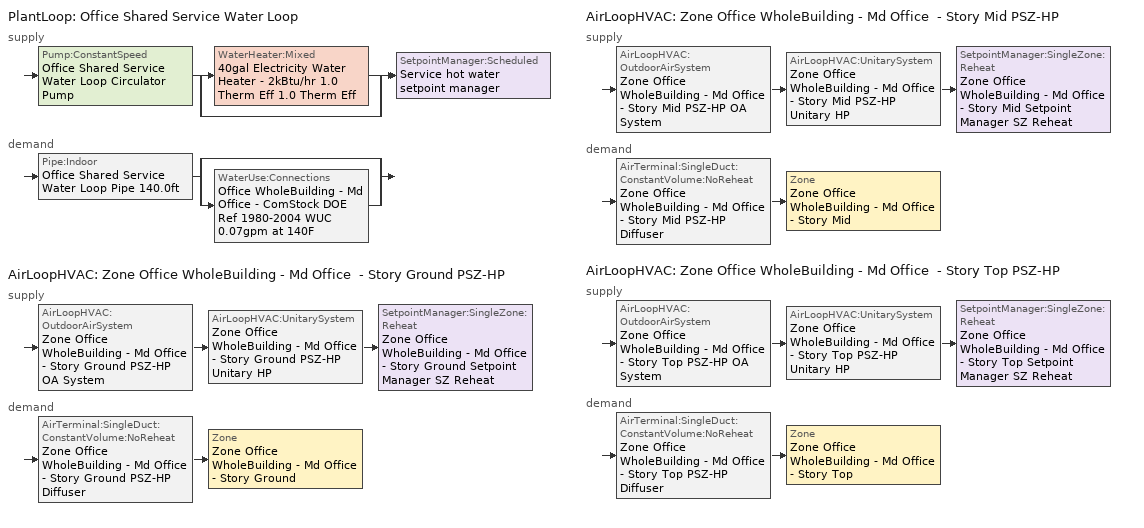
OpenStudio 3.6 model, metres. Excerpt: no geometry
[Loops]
PlantLoop 'Office Shared Service Water Loop'
 supply: Pump:ConstantSpeed 'Office Shared Service Water Loop Circulator Pump' > split
  | WaterHeater:Mixed '40gal Electricity Water Heater - 2kBtu/hr 1.0 Therm Eff 1.0 Therm Eff'
  | bypass
  join > SetpointManager:Scheduled 'Service hot water setpoint manager'
 demand: Pipe:Indoor 'Office Shared Service Water Loop Pipe 140.0ft' > split
  | bypass
  | WaterUse:Connections 'Office WholeBuilding - Md Office - ComStock DOE Ref 1980-2004 WUC 0.07gpm at 140F'
AirLoopHVAC 'Zone Office WholeBuilding - Md Office  - Story Ground PSZ-HP'
 supply: AirLoopHVAC:OutdoorAirSystem 'Zone Office WholeBuilding - Md Office  - Story Ground PSZ-HP OA System' > AirLoopHVAC:UnitarySystem 'Zone Office WholeBuilding - Md Office  - Story Ground PSZ-HP Unitary HP' > SetpointManager:SingleZone:Reheat 'Zone Office WholeBuilding - Md Office  - Story Ground Setpoint Manager SZ Reheat'
 demand: AirTerminal:SingleDuct:ConstantVolume:NoReheat 'Zone Office WholeBuilding - Md Office  - Story Ground PSZ-HP Diffuser' > Zone 'Zone Office WholeBuilding - Md Office  - Story Ground'
AirLoopHVAC 'Zone Office WholeBuilding - Md Office  - Story Mid PSZ-HP'
 supply: AirLoopHVAC:OutdoorAirSystem 'Zone Office WholeBuilding - Md Office  - Story Mid PSZ-HP OA System' > AirLoopHVAC:UnitarySystem 'Zone Office WholeBuilding - Md Office  - Story Mid PSZ-HP Unitary HP' > SetpointManager:SingleZone:Reheat 'Zone Office WholeBuilding - Md Office  - Story Mid Setpoint Manager SZ Reheat'
 demand: AirTerminal:SingleDuct:ConstantVolume:NoReheat 'Zone Office WholeBuilding - Md Office  - Story Mid PSZ-HP Diffuser' > Zone 'Zone Office WholeBuilding - Md Office  - Story Mid'
AirLoopHVAC 'Zone Office WholeBuilding - Md Office  - Story Top PSZ-HP'
 supply: AirLoopHVAC:OutdoorAirSystem 'Zone Office WholeBuilding - Md Office  - Story Top PSZ-HP OA System' > AirLoopHVAC:UnitarySystem 'Zone Office WholeBuilding - Md Office  - Story Top PSZ-HP Unitary HP' > SetpointManager:SingleZone:Reheat 'Zone Office WholeBuilding - Md Office  - Story Top Setpoint Manager SZ Reheat'
 demand: AirTerminal:SingleDuct:ConstantVolume:NoReheat 'Zone Office WholeBuilding - Md Office  - Story Top PSZ-HP Diffuser' > Zone 'Zone Office WholeBuilding - Md Office  - Story Top'
[SizingPeriod:DesignDay] Barometric Pressure {Pa}=101205; Wind Speed {m/s}=3.6; Wind Direction {deg}=260; Rain Indicator=No; Snow Indicator=No; Day of Month=21; Day Type=SummerDesignDay; Daylight Saving Time Indicator=No; Humidity Condition Type=Wetbulb; Dry-Bulb Temperature Range Modifier Type=DefaultMultipliers; Solar Model Indicator=ASHRAETau
Name | Maximum Dry-Bulb Temperature {C} | Daily Dry-Bulb Temperature Range {deltaC} | Month | Wetbulb or DewPoint at Maximum Dry-Bulb {C} | ASHRAE Clear Sky Optical Depth for Beam Irradiance | ASHRAE Clear Sky Optical Depth for Diffuse Irradiance
Jacksonville Intnl April .4% Condns DB=>MCWB 1 | 31.9 | 12.8 | 4 | 20.9 | 0.382 | 2.392
Jacksonville Intnl April .4% Condns WB=>MCDB 1 | 28 | 12.8 | 4 | 23.5 | 0.382 | 2.392
Jacksonville Intnl August .4% Condns DB=>MCWB 1 | 35.5 | 9.4 | 8 | 25.7 | 0.411 | 2.382
Jacksonville Intnl August .4% Condns WB=>MCDB 1 | 32.7 | 9.4 | 8 | 27.3 | 0.411 | 2.382
Jacksonville Intnl December .4% Condns DB=>MCWB 1 | 26.7 | 11.7 | 12 | 20.5 | 0.351 | 2.643
Jacksonville Intnl December .4% Condns WB=>MCDB 1 | 24.9 | 11.7 | 12 | 22.1 | 0.351 | 2.643
Jacksonville Intnl February .4% Condns DB=>MCWB 1 | 27.8 | 12.2 | 2 | 19.9 | 0.361 | 2.559
Jacksonville Intnl February .4% Condns WB=>MCDB 1 | 25.5 | 12.2 | 2 | 21 | 0.361 | 2.559
Jacksonville Intnl January .4% Condns DB=>MCWB 1 | 26.5 | 12 | 1 | 20.2 | 0.351 | 2.642
Jacksonville Intnl January .4% Condns WB=>MCDB 1 | 24.4 | 12 | 1 | 21.3 | 0.351 | 2.642
Jacksonville Intnl July .4% Condns DB=>MCWB 1 | 36.3 | 10.1 | 7 | 25.4 | 0.444 | 2.236
Jacksonville Intnl July .4% Condns WB=>MCDB 1 | 33 | 10.1 | 7 | 27.3 | 0.444 | 2.236
Jacksonville Intnl June .4% Condns DB=>MCWB 1 | 36.3 | 10.3 | 6 | 25.1 | 0.393 | 2.384
Jacksonville Intnl June .4% Condns WB=>MCDB 1 | 32.8 | 10.3 | 6 | 26.7 | 0.393 | 2.384
Jacksonville Intnl March .4% Condns DB=>MCWB 1 | 29.4 | 12.3 | 3 | 20.1 | 0.37 | 2.486
Jacksonville Intnl March .4% Condns WB=>MCDB 1 | 26.8 | 12.3 | 3 | 22.3 | 0.37 | 2.486
Jacksonville Intnl May .4% Condns DB=>MCWB 1 | 34.1 | 11.9 | 5 | 23 | 0.371 | 2.414
Jacksonville Intnl May .4% Condns WB=>MCDB 1 | 30.5 | 11.9 | 5 | 25.1 | 0.371 | 2.414
Jacksonville Intnl November .4% Condns DB=>MCWB 1 | 28.7 | 11.8 | 11 | 22.6 | 0.371 | 2.585
Jacksonville Intnl November .4% Condns WB=>MCDB 1 | 26.8 | 11.8 | 11 | 23.7 | 0.371 | 2.585
Jacksonville Intnl October .4% Condns DB=>MCWB 1 | 31.8 | 10.4 | 10 | 24.2 | 0.391 | 2.514
Jacksonville Intnl October .4% Condns WB=>MCDB 1 | 29 | 10.4 | 10 | 25.6 | 0.391 | 2.514
Jacksonville Intnl September .4% Condns DB=>MCWB 1 | 33.8 | 8.9 | 9 | 24.7 | 0.398 | 2.483
Jacksonville Intnl September .4% Condns WB=>MCDB 1 | 30.2 | 8.9 | 9 | 26.5 | 0.398 | 2.483
[Construction]
Copper pipe 0.75in type L with 0.5in fiberglass batt: Fiberglass batt 0.5in, Copper pipe 0.75in type L
[Material] Roughness=Smooth; Thermal Absorptance=0.9; Solar Absorptance=0.7; Visible Absorptance=0.7
Name | Thickness {m} | Conductivity {W/m-K} | Density {kg/m3} | Specific Heat {J/kg-K}
Copper pipe 0.75in type L | 0.001143 | 386 | 8906.27 | 385.1856
Fiberglass batt 0.5in | 0.0127 | 0.0663448 | 11.2129 | 837.36
[Sizing:Zone] Zone Cooling Design Supply Air Temperature Input Method=SupplyAirTemperature; Zone Cooling Design Supply Air Temperature {C}=12.7778; Zone Cooling Design Supply Air Temperature Difference {deltaC}=11.11; Zone Heating Design Supply Air Temperature Input Method=SupplyAirTemperature; Zone Heating Design Supply Air Temperature {C}=50; Zone Heating Design Supply Air Temperature Difference {deltaC}=11.11; Zone Cooling Design Supply Air Humidity Ratio {kg-H2O/kg-air}=0.0085; Zone Heating Design Supply Air Humidity Ratio {kg-H2O/kg-air}=0.008; Cooling Design Air Flow Method=DesignDay; Heating Design Air Flow Method=DesignDay; Account for Dedicated Outdoor Air System=No; Dedicated Outdoor Air System Control Strategy=NeutralSupplyAir; Dedicated Outdoor Air Low Setpoint Temperature for Design {C}=autosize; Dedicated Outdoor Air High Setpoint Temperature for Design {C}=autosize; Zone Load Sizing Method=Sensible Load Only No Latent Load; Zone Latent Cooling Design Supply Air Humidity Ratio Input Method=HumidityRatioDifference; Zone Cooling Design Supply Air Humidity Ratio Difference {kgWater/kgDryAir}=0.005; Zone Latent Heating Design Supply Air Humidity Ratio Input Method=HumidityRatioDifference; Zone Humidification Design Supply Air Humidity Ratio Difference {kgWater/kgDryAir}=0.005
Zone Office WholeBuilding - Md Office  - Story Ground; Zone Office WholeBuilding - Md Office  - Story Mid; Zone Office WholeBuilding - Md Office  - Story Top
[Zone equipment]
Zone Office WholeBuilding - Md Office  - Story Ground: Zone Office WholeBuilding - Md Office  - Story Ground PSZ-HP Diffuser
Zone Office WholeBuilding - Md Office  - Story Mid: Zone Office WholeBuilding - Md Office  - Story Mid PSZ-HP Diffuser
Zone Office WholeBuilding - Md Office  - Story Top: Zone Office WholeBuilding - Md Office  - Story Top PSZ-HP Diffuser
[WaterUse:Connections]
Office WholeBuilding - Md Office - ComStock DOE Ref 1980-2004 WUC 0.07gpm at 140F: Drain Water Heat Exchanger Type=None; Drain Water Heat Exchanger Destination=Plant; Water Use Equipment Name 1=Office WholeBuilding - Md Office - ComStock DOE Ref 1980-2004 Service Water Use 0.07gpm at 140F
[WaterUse:Equipment:Definition]
Office WholeBuilding - Md Office - ComStock DOE Ref 1980-2004 Service Water Use Def 0.07gpm: Peak Flow Rate {m3/s}=4.36313e-06; Target Temperature Schedule=Mixed Water At Faucet Temp - 140F; Sensible Fraction Schedule=Fraction Sensible - 0.2; Latent Fraction Schedule=Fraction Latent - 0.05
[WaterUse:Equipment]
Office WholeBuilding - Md Office - ComStock DOE Ref 1980-2004 Service Water Use 0.07gpm at 140F: Water Use Equipment Definition=Office WholeBuilding - Md Office - ComStock DOE Ref 1980-2004 Service Water Use Def 0.07gpm; Flow Rate Fraction Schedule=OfficeMedium BLDG_SWH_SCH
[PlantLoop]
Office Shared Service Water Loop: Glycol Concentration=0; Maximum Loop Temperature {C}=60; Minimum Loop Temperature {C}=10; Plant Loop Volume {m3}=Autocalculate; Load Distribution Scheme=Optimal
[Sizing:Plant]
Office Shared Service Water Loop: Loop Type=Heating; Design Loop Exit Temperature {C}=60; Loop Design Temperature Difference {deltaC}=5; Sizing Option=NonCoincident; Zone Timesteps in Averaging Window=1; Coincident Sizing Factor Mode=None
[SetpointManager:Scheduled]
Service hot water setpoint manager: Control Variable=Temperature; Schedule=Service Water Loop Temp - 140F; Setpoint Node or NodeList=Office Shared Service Water Loop Supply Outlet Node
[Pump:ConstantSpeed]
Office Shared Service Water Loop Circulator Pump: Rated Flow Rate {m3/s}=autosize; Rated Pump Head {Pa}=29890.7; Rated Power Consumption {W}=autosize; Motor Efficiency=0.825; Fraction of Motor Inefficiencies to Fluid Stream=0; Pump Control Type=Intermittent; Design Power Sizing Method=PowerPerFlowPerPressure; Design Electric Power per Unit Flow Rate {W/(m3/s)}=348701.1; Design Shaft Power per Unit Flow Rate per Unit Head {W-s/m3-Pa}=1.28205
[WaterHeater:Mixed]
40gal Electricity Water Heater - 2kBtu/hr 1.0 Therm Eff 1.0 Therm Eff: Tank Volume {m3}=0.151416; Setpoint Temperature Schedule=Service Water Loop Temp - 140F; Deadband Temperature Difference {deltaC}=2; Maximum Temperature Limit {C}=60; Heater Control Type=Cycle; Heater Maximum Capacity {W}=727.821; Heater Fuel Type=Electricity; Heater Thermal Efficiency=1; Off Cycle Parasitic Fuel Consumption Rate {W}=0; Off Cycle Parasitic Fuel Type=Electricity; Off Cycle Parasitic Heat Fraction to Tank=0; On Cycle Parasitic Fuel Consumption Rate {W}=0; On Cycle Parasitic Fuel Type=Electricity; On Cycle Parasitic Heat Fraction to Tank=0; Ambient Temperature Indicator=Schedule; Ambient Temperature Schedule=Water Heater Ambient Temp Schedule - 70.0f; Off Cycle Loss Coefficient to Ambient Temperature {W/K}=1.87331; On Cycle Loss Coefficient to Ambient Temperature {W/K}=1.87331; Use Side Effectiveness=1; Source Side Effectiveness=1; Use Side Design Flow Rate {m3/s}=autosize; Source Side Design Flow Rate {m3/s}=autosize; Indirect Water Heating Recovery Time {hr}=1.5; Source Side Flow Control Mode=IndirectHeatPrimarySetpoint
[WaterHeater:Sizing]
40gal Electricity Water Heater - 2kBtu/hr 1.0 Therm Eff 1.0 Therm Eff: Design Mode=PeakDraw; Time Storage Can Meet Peak Draw {hr}=0.538503; Time for Tank Recovery {hr}=0; Nominal Tank Volume for Autosizing Plant Connections {m3}=1
[Pipe:Indoor]
Office Shared Service Water Loop Pipe 140.0ft: Construction=Copper pipe 0.75in type L with 0.5in fiberglass batt; Environment Type=Schedule; Ambient Temperature Schedule=Temporary Pipe Indoor Ambient Temp 90.1F; Ambient Air Velocity Schedule=Office Shared Service Water Loop Piping Air Velocity - 0.67mph; Pipe Inside Diameter {m}=0.019939; Pipe Length {m}=42.672
[AirLoopHVAC] Design Supply Air Flow Rate {m3/s}=autosize; Design Return Air Flow Fraction of Supply Air Flow=1
Name | Availability Schedule
Zone Office WholeBuilding - Md Office  - Story Ground PSZ-HP | Zone Office WholeBuilding - Md Office  - Story Ground PSZ-HP_constant_night_fan_schedule
Zone Office WholeBuilding - Md Office  - Story Mid PSZ-HP | Zone Office WholeBuilding - Md Office  - Story Mid PSZ-HP_constant_night_fan_schedule
Zone Office WholeBuilding - Md Office  - Story Top PSZ-HP | Zone Office WholeBuilding - Md Office  - Story Top PSZ-HP_constant_night_fan_schedule
[Sizing:System] Type of Load to Size On=Sensible; Design Outdoor Air Flow Rate {m3/s}=Autosize; Central Heating Maximum System Air Flow Ratio=1; Preheat Design Temperature {C}=7.22222; Preheat Design Humidity Ratio {kg-H2O/kg-Air}=0.008; Precool Design Temperature {C}=12.7778; Precool Design Humidity Ratio {kg-H2O/kg-Air}=0.008; Central Cooling Design Supply Air Temperature {C}=12.7778; Central Heating Design Supply Air Temperature {C}=50; Sizing Option=Coincident; 100% Outdoor Air in Cooling=No; 100% Outdoor Air in Heating=No; Central Cooling Design Supply Air Humidity Ratio {kg-H2O/kg-Air}=0.0085; Central Heating Design Supply Air Humidity Ratio {kg-H2O/kg-Air}=0.008; Cooling Design Air Flow Method=DesignDay; Heating Design Air Flow Method=DesignDay; System Outdoor Air Method=ZoneSum; Zone Maximum Outdoor Air Fraction=1; Cooling Supply Air Flow Rate Per Floor Area {m3/s-m2}=0.00996765; Cooling Fraction of Autosized Cooling Supply Air Flow Rate=1; Cooling Supply Air Flow Rate Per Unit Cooling Capacity {m3/s-W}=3.94755e-05; Heating Supply Air Flow Rate Per Floor Area {m3/s-m2}=0.00996765; Heating Fraction of Autosized Heating Supply Air Flow Rate=1; Heating Fraction of Autosized Cooling Supply Air Flow Rate=1; Heating Supply Air Flow Rate Per Unit Heating Capacity {m3/s-W}=3.15882e-05; Cooling Design Capacity Method=CoolingDesignCapacity; Cooling Design Capacity {W}=autosize; Cooling Design Capacity Per Floor Area {W/m2}=234.7; Fraction of Autosized Cooling Design Capacity=1; Heating Design Capacity Method=HeatingDesignCapacity; Heating Design Capacity {W}=autosize; Heating Design Capacity Per Floor Area {W/m2}=157; Fraction of Autosized Heating Design Capacity=1; Central Cooling Capacity Control Method=OnOff; Occupant Diversity=autosize
Zone Office WholeBuilding - Md Office  - Story Ground PSZ-HP; Zone Office WholeBuilding - Md Office  - Story Mid PSZ-HP; Zone Office WholeBuilding - Md Office  - Story Top PSZ-HP
[SetpointManager:SingleZone:Reheat] Minimum Supply Air Temperature {C}=12.7778; Maximum Supply Air Temperature {C}=50
Name | Control Zone | Setpoint Node or NodeList
Zone Office WholeBuilding - Md Office  - Story Ground Setpoint Manager SZ Reheat | Zone Office WholeBuilding - Md Office  - Story Ground | Zone Office WholeBuilding - Md Office  - Story Ground PSZ-HP Supply Outlet Node
Zone Office WholeBuilding - Md Office  - Story Mid Setpoint Manager SZ Reheat | Zone Office WholeBuilding - Md Office  - Story Mid | Zone Office WholeBuilding - Md Office  - Story Mid PSZ-HP Supply Outlet Node
Zone Office WholeBuilding - Md Office  - Story Top Setpoint Manager SZ Reheat | Zone Office WholeBuilding - Md Office  - Story Top | Zone Office WholeBuilding - Md Office  - Story Top PSZ-HP Supply Outlet Node
[Coil:Heating:DX:SingleSpeed] Availability Schedule=Always On Discrete; Rated Total Heating Capacity {W}=Autosize; Rated Air Flow Rate {m3/s}=Autosize; Rated Supply Fan Power Per Volume Flow Rate 2017 {W/(m3/s)}=773.3; Rated Supply Fan Power Per Volume Flow Rate 2023 {W/(m3/s)}=934.4; Total Heating Capacity Function of Temperature Curve=DXHEAT-NECB2011-REF-CAPFT; Total Heating Capacity Function of Flow Fraction Curve=DXHEAT-NECB2011-REF-CAPFFLOW; Energy Input Ratio Function of Temperature Curve=DXHEAT-NECB2011-REF-EIRFT; Energy Input Ratio Function of Flow Fraction Curve=DXHEAT-NECB2011-REF-EIRFFLOW; Part Load Fraction Correlation Curve=DXHEAT-NECB2011-REF-PLFFPLR; Minimum Outdoor Dry-Bulb Temperature for Compressor Operation {C}=-12.2; Maximum Outdoor Dry-Bulb Temperature for Defrost Operation {C}=1.67; Crankcase Heater Capacity {W}=50; Maximum Outdoor Dry-Bulb Temperature for Crankcase Heater Operation {C}=4.4; Defrost Strategy=ReverseCycle; Defrost Control=OnDemand; Defrost Time Period Fraction=0.166667; Resistive Defrost Heater Capacity {W}=2000
Name | Rated COP {W/W} | Defrost Energy Input Ratio Function of Temperature Curve
Zone Office WholeBuilding - Md Office  - Story Ground HP Htg Coil 107 Clg kBtu/hr 3.2COPH 119 Clg kBtu/hr 3.2COPH | 3.45482 | Zone Office WholeBuilding - Md Office  - Story Ground HP Htg Coil Defrost EIR Func of Temp Curve 1
Zone Office WholeBuilding - Md Office  - Story Mid HP Htg Coil 111 Clg kBtu/hr 3.2COPH 121 Clg kBtu/hr 3.2COPH | 3.45551 | Zone Office WholeBuilding - Md Office  - Story Mid HP Htg Coil Defrost EIR Func of Temp Curve 1
Zone Office WholeBuilding - Md Office  - Story Top HP Htg Coil 130 Clg kBtu/hr 3.2COPH 138 Clg kBtu/hr 3.1COPH | 3.35557 | Zone Office WholeBuilding - Md Office  - Story Top HP Htg Coil Defrost EIR Func of Temp Curve 1
[Coil:Heating:Electric] Availability Schedule=Always On Discrete; Efficiency=1
Zone Office WholeBuilding - Md Office  - Story Ground PSZ-HP Electric Backup Htg Coil; Zone Office WholeBuilding - Md Office  - Story Mid PSZ-HP Electric Backup Htg Coil; Zone Office WholeBuilding - Md Office  - Story Top PSZ-HP Electric Backup Htg Coil
[Coil:Cooling:DX:SingleSpeed] Availability Schedule=Always On Discrete; Rated Total Cooling Capacity {W}=autosize; Rated Sensible Heat Ratio=autosize; Rated Air Flow Rate {m3/s}=autosize; Rated Evaporator Fan Power Per Volume Flow Rate 2017 {W/(m3/s)}=773.3; Rated Evaporator Fan Power Per Volume Flow Rate 2023 {W/(m3/s)}=934.4; Total Cooling Capacity Function of Temperature Curve=CoilClgDXQRatio_fTwbToadbSI; Total Cooling Capacity Function of Flow Fraction Curve=CoilClgDXSnglQRatio_fCFMRatio; Energy Input Ratio Function of Temperature Curve=CoilClgDXEIRRatio_fTwbToadbSI; Energy Input Ratio Function of Flow Fraction Curve=CoilClgDXSnglEIRRatio_fCFMRatio; Part Load Fraction Correlation Curve=CoilClgDXEIRRatio_fQFrac; Minimum Outdoor Dry-Bulb Temperature for Compressor Operation {C}=-25; Nominal Time for Condensate Removal to Begin {s}=0; Ratio of Initial Moisture Evaporation Rate and Steady State Latent Capacity=0; Maximum Cycling Rate {cycles/hr}=0; Latent Capacity Time Constant {s}=0; Condenser Type=AirCooled; Evaporative Condenser Effectiveness=0.9; Evaporative Condenser Air Flow Rate {m3/s}=autosize; Evaporative Condenser Pump Rated Power Consumption {W}=autosize; Crankcase Heater Capacity {W}=0; Maximum Outdoor Dry-Bulb Temperature for Crankcase Heater Operation {C}=10; Basin Heater Capacity {W/K}=0; Basin Heater Setpoint Temperature {C}=2
Name | Rated COP {W/W}
Zone Office WholeBuilding - Md Office  - Story Ground PSZ-HP 1spd DX HP Clg Coil 107kBtu/hr 8.9EER 119kBtu/hr 10.1EER; Zone Office WholeBuilding - Md Office  - Story Mid PSZ-HP 1spd DX HP Clg Coil 111kBtu/hr 8.9EER 121kBtu/hr 10.1EER | 3.49917
Zone Office WholeBuilding - Md Office  - Story Top PSZ-HP 1spd DX HP Clg Coil 130kBtu/hr 8.9EER 138kBtu/hr 9.5EER | 3.2994
[Fan:OnOff] Availability Schedule=Always On Discrete; Pressure Rise {Pa}=622.722; Maximum Flow Rate {m3/s}=autosize; Motor In Airstream Fraction=1
Name | Fan Total Efficiency | Motor Efficiency | Fan Power Ratio Function of Speed Ratio Curve | Fan Efficiency Ratio Function of Speed Ratio Curve
Zone Office WholeBuilding - Md Office  - Story Ground PSZ-HP Fan | 0.546 | 0.84 | Fan On Off Power Curve | Fan On Off Efficiency Curve
Zone Office WholeBuilding - Md Office  - Story Mid PSZ-HP Fan | 0.546 | 0.84 | Fan On Off Power Curve 1 | Fan On Off Efficiency Curve 1
Zone Office WholeBuilding - Md Office  - Story Top PSZ-HP Fan | 0.56875 | 0.875 | Fan On Off Power Curve 2 | Fan On Off Efficiency Curve 2
[AirLoopHVAC:UnitarySystem] Control Type=Load; Dehumidification Control Type=None; Availability Schedule=Always On Discrete; Fan Placement=DrawThrough; DX Heating Coil Sizing Ratio=1; Use DOAS DX Cooling Coil=No; DOAS DX Cooling Coil Leaving Minimum Air Temperature {C}=2; Latent Load Control=SensibleOnlyLoadControl; Supply Air Flow Rate During Cooling Operation {m3/s}=Autosize; Supply Air Flow Rate During Heating Operation {m3/s}=Autosize; Supply Air Flow Rate When No Cooling or Heating is Required {m3/s}=Autosize; Maximum Supply Air Temperature {C}=80; Maximum Outdoor Dry-Bulb Temperature for Supplemental Heater Operation {C}=4.44444; Maximum Cycling Rate {cycles/hr}=2.5; Heat Pump Time Constant {s}=60; Fraction of On-Cycle Power Use=0.01; Heat Pump Fan Delay Time {s}=60; Ancilliary On-Cycle Electric Power {W}=0; Ancilliary Off-Cycle Electric Power {W}=0
Name | Controlling Zone or Thermostat Location | Supply Fan | Supply Air Fan Operating Mode Schedule | Heating Coil | Cooling Coil | Supplemental Heating Coil
Zone Office WholeBuilding - Md Office  - Story Ground PSZ-HP Unitary HP | Zone Office WholeBuilding - Md Office  - Story Ground | Zone Office WholeBuilding - Md Office  - Story Ground PSZ-HP Fan | Zone Office WholeBuilding - Md Office  - Story Ground PSZ-HP_constant_night_fan_schedule | Zone Office WholeBuilding - Md Office  - Story Ground HP Htg Coil 107 Clg kBtu/hr 3.2COPH 119 Clg kBtu/hr 3.2COPH | Zone Office WholeBuilding - Md Office  - Story Ground PSZ-HP 1spd DX HP Clg Coil 107kBtu/hr 8.9EER 119kBtu/hr 10.1EER | Zone Office WholeBuilding - Md Office  - Story Ground PSZ-HP Electric Backup Htg Coil
Zone Office WholeBuilding - Md Office  - Story Mid PSZ-HP Unitary HP | Zone Office WholeBuilding - Md Office  - Story Mid | Zone Office WholeBuilding - Md Office  - Story Mid PSZ-HP Fan | Zone Office WholeBuilding - Md Office  - Story Mid PSZ-HP_constant_night_fan_schedule | Zone Office WholeBuilding - Md Office  - Story Mid HP Htg Coil 111 Clg kBtu/hr 3.2COPH 121 Clg kBtu/hr 3.2COPH | Zone Office WholeBuilding - Md Office  - Story Mid PSZ-HP 1spd DX HP Clg Coil 111kBtu/hr 8.9EER 121kBtu/hr 10.1EER | Zone Office WholeBuilding - Md Office  - Story Mid PSZ-HP Electric Backup Htg Coil
Zone Office WholeBuilding - Md Office  - Story Top PSZ-HP Unitary HP | Zone Office WholeBuilding - Md Office  - Story Top | Zone Office WholeBuilding - Md Office  - Story Top PSZ-HP Fan | Zone Office WholeBuilding - Md Office  - Story Top PSZ-HP_constant_night_fan_schedule | Zone Office WholeBuilding - Md Office  - Story Top HP Htg Coil 130 Clg kBtu/hr 3.2COPH 138 Clg kBtu/hr 3.1COPH | Zone Office WholeBuilding - Md Office  - Story Top PSZ-HP 1spd DX HP Clg Coil 130kBtu/hr 8.9EER 138kBtu/hr 9.5EER | Zone Office WholeBuilding - Md Office  - Story Top PSZ-HP Electric Backup Htg Coil
[Controller:OutdoorAir] Minimum Outdoor Air Flow Rate {m3/s}=autosize; Maximum Outdoor Air Flow Rate {m3/s}=Autosize; Economizer Control Type=NoEconomizer; Economizer Control Action Type=ModulateFlow; Economizer Maximum Limit Dry-Bulb Temperature {C}=28; Economizer Maximum Limit Enthalpy {J/kg}=64000; Lockout Type=LockoutWithCompressor; Minimum Limit Type=FixedMinimum; High Humidity Control=No; Heat Recovery Bypass Control Type=BypassWhenWithinEconomizerLimits
Name | Minimum Outdoor Air Schedule | Maximum Fraction of Outdoor Air Schedule | Controller Mechanical Ventilation
Zone Office WholeBuilding - Md Office  - Story Ground PSZ-HP OA System Controller | Zone Office WholeBuilding - Md Office  - Story Ground PSZ-HP_night_ventcycle_schedule | ZoneOfficeWholeBuildingMdOfficeStoryGroundPSZHPmaxOASch | Controller Mechanical Ventilation 1
Zone Office WholeBuilding - Md Office  - Story Mid PSZ-HP OA System Controller | Zone Office WholeBuilding - Md Office  - Story Mid PSZ-HP_night_ventcycle_schedule | ZoneOfficeWholeBuildingMdOfficeStoryMidPSZHPmaxOASch | Controller Mechanical Ventilation 2
Zone Office WholeBuilding - Md Office  - Story Top PSZ-HP OA System Controller | Zone Office WholeBuilding - Md Office  - Story Top PSZ-HP_night_ventcycle_schedule | ZoneOfficeWholeBuildingMdOfficeStoryTopPSZHPmaxOASch | Controller Mechanical Ventilation 3
[Controller:MechanicalVentilation] Availability Schedule=Always On Discrete
Controller Mechanical Ventilation 1; Controller Mechanical Ventilation 2; Controller Mechanical Ventilation 3
[AirLoopHVAC:OutdoorAirSystem]
Name | Controller
Zone Office WholeBuilding - Md Office  - Story Ground PSZ-HP OA System | Zone Office WholeBuilding - Md Office  - Story Ground PSZ-HP OA System Controller
Zone Office WholeBuilding - Md Office  - Story Mid PSZ-HP OA System | Zone Office WholeBuilding - Md Office  - Story Mid PSZ-HP OA System Controller
Zone Office WholeBuilding - Md Office  - Story Top PSZ-HP OA System | Zone Office WholeBuilding - Md Office  - Story Top PSZ-HP OA System Controller
[AirTerminal:SingleDuct:ConstantVolume:NoReheat] Availability Schedule=Always On Discrete; Maximum Air Flow Rate {m3/s}=AutoSize
Zone Office WholeBuilding - Md Office  - Story Ground PSZ-HP Diffuser; Zone Office WholeBuilding - Md Office  - Story Mid PSZ-HP Diffuser; Zone Office WholeBuilding - Md Office  - Story Top PSZ-HP Diffuser
[Schedule:Ruleset]
OfficeMedium BLDG_SWH_SCH: Default Day Schedule=OfficeMedium BLDG_SWH_SCH Default; Summer Design Day Schedule=OfficeMedium BLDG_SWH_SCH Summer Design Day; Winter Design Day Schedule=OfficeMedium BLDG_SWH_SCH Winter Design Day
Fraction Sensible - 0.2: Default Day Schedule=Fraction Sensible - 0.2 Default
Fraction Latent - 0.05: Default Day Schedule=Fraction Latent - 0.05 Default
Mixed Water At Faucet Temp - 140F: Default Day Schedule=Mixed Water At Faucet Temp - 140F Default
Service Water Loop Temp - 140F: Default Day Schedule=Service Water Loop Temp - 140F Default
Water Heater Ambient Temp Schedule - 70.0f: Default Day Schedule=Water Heater Ambient Temp Schedule - 70.0f Default
Office Shared Service Water Loop Piping Air Velocity - 0.67mph: Default Day Schedule=Office Shared Service Water Loop Piping Air Velocity - 0.67mph Default
ZoneOfficeWholeBuildingMdOfficeStoryGroundPSZHPmaxOASch: Default Day Schedule=ZoneOfficeWholeBuildingMdOfficeStoryGroundPSZHPmaxOASchDefault
ZoneOfficeWholeBuildingMdOfficeStoryMidPSZHPmaxOASch: Default Day Schedule=ZoneOfficeWholeBuildingMdOfficeStoryMidPSZHPmaxOASchDefault
ZoneOfficeWholeBuildingMdOfficeStoryTopPSZHPmaxOASch: Default Day Schedule=ZoneOfficeWholeBuildingMdOfficeStoryTopPSZHPmaxOASchDefault
[Schedule:Day]
OfficeMedium BLDG_SWH_SCH Default: Yes, 0, 15, 0.06, 0, 24, 0.065, 0, 34, 0.07, 0, 44, 0.075, 0, 54, 0.08, 1, 4, 0.085, 1, 15, 0.09, 4, 15, 0.04, 4, 25, 0.0377778, 4, 35, 0.0355556, 4, 45, 0.0333333, 4, 55, 0.0311111, 5, 5, 0.0288889, 5, 15, 0.0266667, 5, 25, 0.0244444, 5, 35, 0.0222222, 5, 45, 0.02, 5, 55, 0.0177778, 6, 5, 0.0155556, 6, 15, 0.0133333, 6, 25, 0.0111111, 6, 35, 0.00888889, 6, 45, 0.00666667, 6, 55, 0.00444444, 7, 5, 0.00222222, 7, 15, 0, 15, 45, 0, 15, 54, 0.00166667, 16, 4, 0.00333333, 16, 15, 0.005, 16, 25, 0.00666667, 16, 35, 0.00833333, 16, 45, 0.01, 16, 55, 0.0116667, 17, 5, 0.0133333, 17, 15, 0.015, 17, 25, 0.0166667, 17, 35, 0.0183333, 17, 45, 0.02, 17, 55, 0.0216667, 18, 5, 0.0233333, 18, 15, 0.025, 18, 25, 0.0266667, 18, 35, 0.0283333, 18, 45, 0.03, 18, 55, 0.0316667, 19, 5, 0.0333333, 19, 15, 0.035, 19, 25, 0.0366667, 19, 35, 0.0383333, 19, 45, 0.04, 21, 45, 0.04, 21, 55, 0.0416667, 22, 5, 0.0433333, 22, 15, 0.045, 22, 25, 0.0466667, 22, 35, 0.0483333, 22, 45, 0.05, 22, 55, 0.0516667, 23, 5, 0.0533333, 23, 15, 0.055, 23, 25, 0.0566667, 23, 35, 0.0583333, 23, 45, 0.06, 24, 0, 0.06
OfficeMedium BLDG_SWH_SCH Summer Design Day: 6, 0, 0, 7, 0, 0.07, 8, 0, 0.19, 9, 0, 0.35, 10, 0, 0.38, 11, 0, 0.39, 12, 0, 0.47, 13, 0, 0.57, 14, 0, 0.54, 15, 0, 0.34, 16, 0, 0.33, 17, 0, 0.44, 18, 0, 0.26, 19, 0, 0.21, 20, 0, 0.15, 21, 0, 0.17, 22, 0, 0.08, 24, 0, 0.05
OfficeMedium BLDG_SWH_SCH SmrDsn|Wkdy Day: Yes, 5, 30, 0, 5, 40, 0.0116667, 5, 50, 0.0233333, 6, 0, 0.035, 6, 10, 0.0466667, 6, 20, 0.0583333, 6, 30, 0.07, 6, 40, 0.09, 6, 50, 0.11, 7, 0, 0.13, 7, 10, 0.15, 7, 20, 0.17, 7, 30, 0.19, 7, 40, 0.216667, 7, 50, 0.243333, 8, 0, 0.27, 8, 9, 0.296667, 8, 19, 0.323333, 8, 29, 0.35, 8, 30, 0.35, 8, 39, 0.355, 8, 49, 0.36, 8, 59, 0.365, 9, 9, 0.37, 9, 19, 0.375, 9, 29, 0.38, 9, 30, 0.38, 9, 39, 0.381778, 9, 49, 0.383556, 9, 59, 0.385333, 10, 9, 0.387111, 10, 19, 0.388889, 10, 26, 0.39, 10, 36, 0.487778, 10, 46, 0.505556, 10, 56, 0.523333, 11, 6, 0.541111, 11, 16, 0.558889, 11, 22, 0.57, 11, 32, 0.565, 11, 42, 0.56, 11, 52, 0.555, 12, 2, 0.55, 12, 12, 0.545, 12, 22, 0.54, 12, 32, 0.506667, 12, 42, 0.473333, 12, 52, 0.44, 13, 2, 0.406667, 13, 12, 0.373333, 13, 22, 0.34, 13, 32, 0.338333, 13, 42, 0.336667, 13, 52, 0.335, 14, 2, 0.333333, 14, 12, 0.331667, 14, 22, 0.33, 14, 32, 0.349556, 14, 42, 0.369111, 14, 52, 0.388667, 15, 2, 0.408222, 15, 12, 0.427778, 15, 18, 0.44, 15, 28, 0.251111, 15, 38, 0.242222, 15, 48, 0.233333, 15, 58, 0.224444, 16, 8, 0.215556, 16, 15, 0.21, 16, 25, 0.2, 16, 35, 0.19, 16, 45, 0.18, 16, 55, 0.17, 17, 5, 0.16, 17, 15, 0.15, 17, 25, 0.153333, 17, 35, 0.156667, 17, 45, 0.16, 17, 55, 0.163333, 18, 5, 0.166667, 18, 15, 0.17, 18, 25, 0.155, 18, 35, 0.14, 18, 45, 0.125, 18, 55, 0.11, 19, 5, 0.095, 19, 15, 0.08, 19, 25, 0.075, 19, 35, 0.07, 19, 45, 0.065, 19, 55, 0.06, 20, 5, 0.055, 20, 15, 0.05, 20, 45, 0.05, 20, 55, 0.0458333, 21, 5, 0.0416667, 21, 15, 0.0375, 21, 25, 0.0333333, 21, 35, 0.0291667, 21, 45, 0.025, 21, 55, 0.0208333, 22, 5, 0.0166667, 22, 15, 0.0125, 22, 25, 0.00833333, 22, 35, 0.00416667, 22, 45, 0, 24, 0, 0
OfficeMedium BLDG_SWH_SCH Winter Design Day: 6, 0, 0, 7, 0, 0.07, 8, 0, 0.11, 9, 0, 0.15, 10, 0, 0.21, 11, 0, 0.19, 12, 0, 0.23, 13, 0, 0.2, 14, 0, 0.19, 15, 0, 0.15, 16, 0, 0.13, 17, 0, 0.14, 19, 0, 0.07, 24, 0, 0
OfficeMedium BLDG_SWH_SCH WntrDsn|Sat Day: Yes, 0, 10, 0.0291667, 0, 20, 0.0233333, 0, 30, 0.0175, 0, 40, 0.0116667, 0, 50, 0.00583333, 1, 0, 0, 9, 15, 0, 9, 24, 0.0116667, 9, 34, 0.0233333, 9, 44, 0.035, 9, 54, 0.0466667, 10, 4, 0.0583333, 10, 14, 0.07, 10, 15, 0.07, 10, 24, 0.0766667, 10, 34, 0.0833333, 10, 44, 0.09, 10, 54, 0.0966667, 11, 4, 0.103333, 11, 14, 0.11, 11, 15, 0.11, 11, 24, 0.116667, 11, 34, 0.123333, 11, 44, 0.13, 11, 54, 0.136667, 12, 4, 0.143333, 12, 14, 0.15, 12, 15, 0.15, 12, 24, 0.16, 12, 34, 0.17, 12, 44, 0.18, 12, 54, 0.19, 13, 4, 0.2, 13, 14, 0.21, 13, 15, 0.21, 13, 24, 0.207949, 13, 34, 0.205897, 13, 44, 0.203846, 13, 54, 0.201795, 14, 4, 0.199744, 14, 14, 0.197692, 14, 24, 0.195641, 14, 34, 0.19359, 14, 44, 0.191538, 14, 52, 0.19, 15, 2, 0.196667, 15, 12, 0.203333, 15, 22, 0.21, 15, 32, 0.216667, 15, 42, 0.223333, 15, 52, 0.23, 16, 2, 0.225, 16, 12, 0.22, 16, 22, 0.215, 16, 32, 0.21, 16, 42, 0.205, 16, 52, 0.2, 17, 2, 0.198974, 17, 12, 0.197949, 17, 22, 0.196923, 17, 32, 0.195897, 17, 42, 0.194872, 17, 52, 0.193846, 18, 2, 0.192821, 18, 12, 0.191795, 18, 22, 0.190769, 18, 30, 0.19, 18, 40, 0.183333, 18, 50, 0.176667, 19, 0, 0.17, 19, 10, 0.163333, 19, 20, 0.156667, 19, 30, 0.15, 19, 40, 0.146667, 19, 50, 0.143333, 20, 0, 0.14, 20, 10, 0.136667, 20, 20, 0.133333, 20, 30, 0.13, 20, 40, 0.131667, 20, 50, 0.133333, 21, 0, 0.135, 21, 10, 0.136667, 21, 20, 0.138333, 21, 30, 0.14, 21, 40, 0.128333, 21, 50, 0.116667, 22, 0, 0.105, 22, 10, 0.0933333, 22, 20, 0.0816667, 22, 30, 0.07, 23, 0, 0.07, 23, 10, 0.0641667, 23, 20, 0.0583333, 23, 30, 0.0525, 23, 40, 0.0466667, 23, 50, 0.0408333, 24, 0, 0.035
Fraction Sensible - 0.2 Default: 24, 0, 0.2
Fraction Latent - 0.05 Default: 24, 0, 0.05
Mixed Water At Faucet Temp - 140F Default; Service Water Loop Temp - 140F Default: 24, 0, 60
Water Heater Ambient Temp Schedule - 70.0f Default: 24, 0, 21.1111
Office Shared Service Water Loop Piping Air Velocity - 0.67mph Default: 24, 0, 0.3
ZoneOfficeWholeBuildingMdOfficeStoryGroundPSZHPmaxOASchDefault; ZoneOfficeWholeBuildingMdOfficeStoryMidPSZHPmaxOASchDefault; ZoneOfficeWholeBuildingMdOfficeStoryTopPSZHPmaxOASchDefault: 24, 0, 0.7
[Schedule:Rule] Schedule Ruleset=OfficeMedium BLDG_SWH_SCH; Date Specification Type=DateRange; Start Month=1; Start Day=1; End Month=12; End Day=31
Name | Rule Order | Day Schedule | Apply Monday | Apply Tuesday | Apply Wednesday | Apply Thursday | Apply Friday | Apply Saturday
Schedule Rule 13 | 1 | OfficeMedium BLDG_SWH_SCH SmrDsn|Wkdy Day | Yes | Yes | Yes | Yes | Yes
Schedule Rule 14 | 0 | OfficeMedium BLDG_SWH_SCH WntrDsn|Sat Day |  |  |  |  |  | Yes
[Schedule:Constant]
Name | Value
Always On Discrete; Zone Office WholeBuilding - Md Office  - Story Ground PSZ-HP_night_ventcycle_schedule; Zone Office WholeBuilding - Md Office  - Story Ground PSZ-HP_constant_night_fan_schedule; Zone Office WholeBuilding - Md Office  - Story Mid PSZ-HP_night_ventcycle_schedule; Zone Office WholeBuilding - Md Office  - Story Mid PSZ-HP_constant_night_fan_schedule; Zone Office WholeBuilding - Md Office  - Story Top PSZ-HP_night_ventcycle_schedule; Zone Office WholeBuilding - Md Office  - Story Top PSZ-HP_constant_night_fan_schedule | 1
Temporary Pipe Indoor Ambient Temp 90.1F | 32.3
[Curve:Biquadratic]
Name | Coefficient1 Constant | Coefficient2 x | Coefficient3 x**2 | Coefficient4 y | Coefficient5 y**2 | Coefficient6 x*y | Minimum Value of x | Maximum Value of x | Minimum Value of y | Maximum Value of y | Minimum Curve Output | Maximum Curve Output
Zone Office WholeBuilding - Md Office  - Story Ground HP Htg Coil Defrost EIR Func of Temp Curve 1; Zone Office WholeBuilding - Md Office  - Story Mid HP Htg Coil Defrost EIR Func of Temp Curve 1; Zone Office WholeBuilding - Md Office  - Story Top HP Htg Coil Defrost EIR Func of Temp Curve 1 | 0.297145 | 0.0430933 | -0.000748766 | 0.00597727 | 0.000482112 | -0.000956448 | 12.77778 | 23.88889 | 21.11111 | 46.11111
CoilClgDXQRatio_fTwbToadbSI | 0.86779 | 0.014245 | 0.000554 | -0.007569 | 3.2e-05 | -0.000191 | 13.89 | 25 | 23.89 | 46.11 | 0.77 | 1.29
CoilClgDXEIRRatio_fTwbToadbSI | 0.116709 | 0.028458 | -0.000411 | 0.021422 | 0.000162 | -0.00068 | 13.89 | 25 | 23.89 | 46.11 | 0.77 | 1.33
[Curve:Exponent] Coefficient1 Constant=1; Coefficient2 Constant=0; Coefficient3 Constant=0; Minimum Value of x=0; Maximum Value of x=1
Fan On Off Power Curve; Fan On Off Power Curve 1; Fan On Off Power Curve 2
[Curve:Cubic]
Name | Coefficient1 Constant | Coefficient2 x | Coefficient3 x**2 | Coefficient4 x**3 | Minimum Value of x | Maximum Value of x
Fan On Off Efficiency Curve; Fan On Off Efficiency Curve 1; Fan On Off Efficiency Curve 2 | 1 | 0 | 0 | 0 | 0 | 1
DXHEAT-NECB2011-REF-CAPFT | 0.729 | 0.0319 | 0.000136 | -8.75e-06 | -20 | 20
DXHEAT-NECB2011-REF-CAPFFLOW | 0.84 | 0.16 | 0 | 0 | 0.5 | 1.5
DXHEAT-NECB2011-REF-EIRFT | 1.2183 | -0.03612 | 0.00142 | -2.68e-05 | -20 | 20
DXHEAT-NECB2011-REF-PLFFPLR | 0.3696 | 2.3362 | -2.9577 | 1.2596 | 0.7 | 1
CoilClgDXEIRRatio_fQFrac | 0 | 5.1091 | -8.5515 | 4.4744 | 0.7 | 1
[Curve:Quadratic]
Name | Coefficient1 Constant | Coefficient2 x | Coefficient3 x**2 | Minimum Value of x | Maximum Value of x
DXHEAT-NECB2011-REF-EIRFFLOW | 1.3824 | -0.4336 | 0.0512 | 0 | 1
CoilClgDXSnglQRatio_fCFMRatio | 0.8 | 0.2 | 0 | 0.5 | 1.5
CoilClgDXSnglEIRRatio_fCFMRatio | 1.156 | -0.1816 | 0.0256 | 0 | 1
